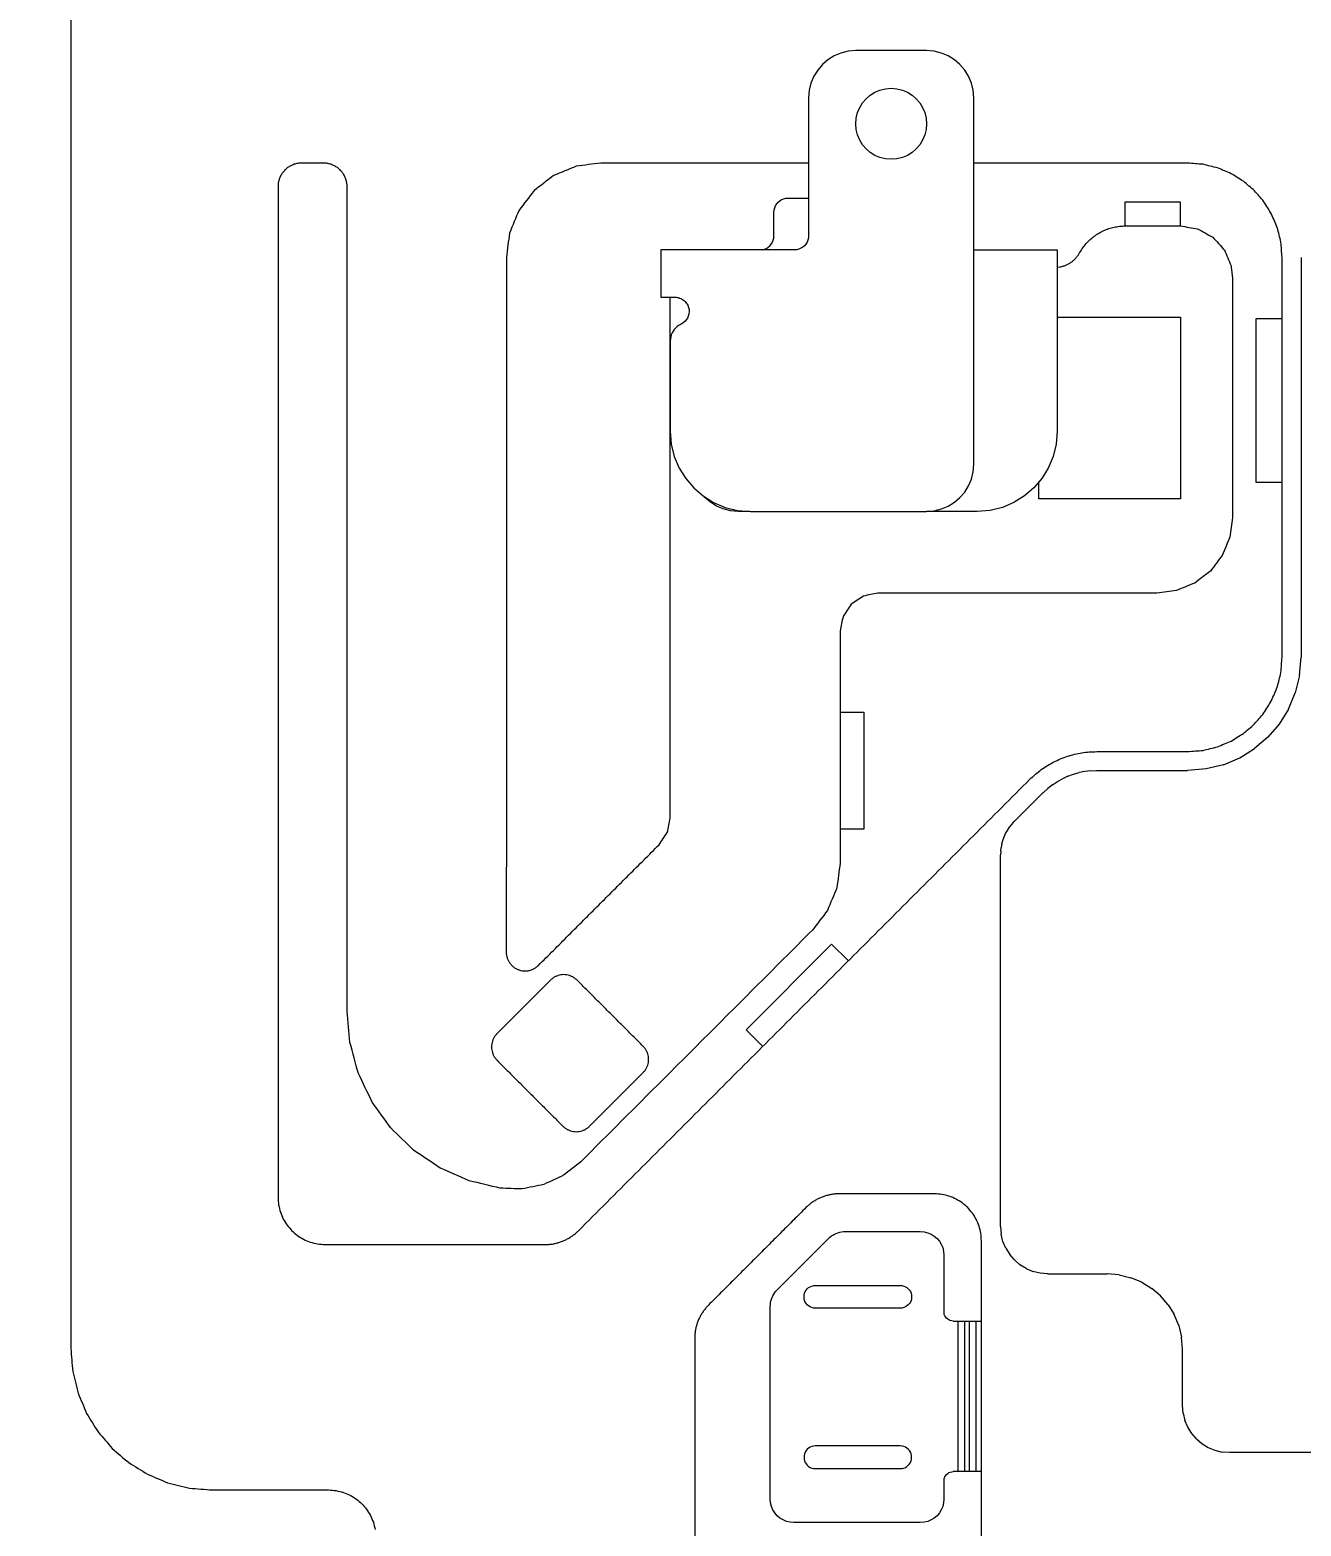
# Model space of a CAD drawing. Header units: millimetres. Extents: x 1863 to 2194, y 977 to 1295.
# Drawn here: x 1907.85 to 1921.31, y 1173.08 to 1188.93 of the extents above; entities that cross this region are included whole.
import ezdxf

# ---------------------------------------------------------------- set-up
doc = ezdxf.new("R2010")
doc.units = ezdxf.units.MM
doc.layers.add('2', color=7, linetype='Continuous', true_color=0xffffff)
doc.layers.add('BMLJ', color=4, linetype='Continuous')
doc.styles.get("Standard").update_dxf_attribs({"font": 'txt', "bigfont": 'gbcbig.shx'})
doc.dimstyles.new('ISO-25', dxfattribs={"dimtxt": 2.5, "dimasz": 2.5, "dimexe": 1.25, "dimexo": 0.625, "dimtad": 1, "dimtxsty": 'Standard', "dimcen": 2.5, "dimadec": 0, "dimazin": 0, "dimtfac": 1, "dimtmove": 0, "dimatfit": 3, "dimfxl": 1, "dimarcsym": 0})

# ---------------------------------------------------------------- blocks, each defined once
blk = doc.blocks.new('*D8')
at = {"layer": 'BMLJ', "color": 0, "lineweight": -2, "transparency": 16777216}
for p, q in [((2012.465, 1238.46), (1865.418, 1238.46)), ((1866.668, 1235.96), (1866.668, 1154.96)), ((2012.465, 1152.46), (1865.418, 1152.46))]:
    blk.add_line(p, q, dxfattribs=at)
at = {"layer": 'BMLJ', "color": 0, "transparency": 16777216}
for points in [[(1866.251, 1235.96), (1867.084, 1235.96), (1866.668, 1238.46)], [(1866.251, 1154.96), (1867.084, 1154.96), (1866.668, 1152.46)]]:
    blk.add_solid(points, dxfattribs=at)
at = {"layer": 'BMLJ', "color": 0, "transparency": 16777216, "insert": (1864.793, 1195.46), "char_height": 2.5, "attachment_point": 5, "rotation": 90}
blk.add_mtext('86', dxfattribs=at)

msp = doc.modelspace()

# ---------------------------------------------------------------- linework, layer by layer
at = {"layer": '2', "color": 35, "linetype": 'Continuous', "lineweight": 18}
for p, q in [((1916.365, 1188.652), (1916.299, 1188.611)), ((1916.437, 1188.682), (1916.365, 1188.652)), ((1916.514, 1188.701), (1916.437, 1188.682)), ((1916.595, 1188.708), (1916.514, 1188.701)), ((1917.345, 1188.708), (1916.595, 1188.708)), ((1917.426, 1188.701), (1917.345, 1188.708)), ((1917.503, 1188.682), (1917.426, 1188.701)), ((1917.574, 1188.652), (1917.503, 1188.682)), ((1917.64, 1188.611), (1917.574, 1188.652)), ((1916.191, 1188.503), (1916.15, 1188.437)), ((1916.241, 1188.561), (1916.191, 1188.503)), ((1916.299, 1188.611), (1916.241, 1188.561)), ((1917.698, 1188.561), (1917.64, 1188.611)), ((1917.748, 1188.503), (1917.698, 1188.561)), ((1917.789, 1188.437), (1917.748, 1188.503)), ((1916.12, 1188.365), (1916.101, 1188.288)), ((1916.15, 1188.437), (1916.12, 1188.365)), ((1917.819, 1188.365), (1917.789, 1188.437)), ((1917.838, 1188.288), (1917.819, 1188.365)), ((1916.101, 1188.288), (1916.094, 1188.207)), ((1916.094, 1188.207), (1916.094, 1186.748)), ((1916.667, 1188.155), (1916.705, 1188.198)), ((1916.705, 1188.198), (1916.748, 1188.236)), ((1916.748, 1188.236), (1916.797, 1188.267)), ((1916.797, 1188.267), (1916.851, 1188.29)), ((1916.851, 1188.29), (1916.909, 1188.304)), ((1916.909, 1188.304), (1916.969, 1188.309)), ((1916.969, 1188.309), (1917.03, 1188.304)), ((1917.03, 1188.304), (1917.088, 1188.29)), ((1917.088, 1188.29), (1917.142, 1188.267)), ((1917.142, 1188.267), (1917.191, 1188.236)), ((1917.191, 1188.236), (1917.235, 1188.198)), ((1917.235, 1188.198), (1917.272, 1188.155)), ((1917.845, 1188.207), (1917.838, 1188.288)), ((1917.845, 1184.329), (1917.845, 1188.207)), ((1916.6, 1187.994), (1916.614, 1188.052)), ((1916.614, 1188.052), (1916.637, 1188.105)), ((1916.637, 1188.105), (1916.667, 1188.155)), ((1917.272, 1188.155), (1917.303, 1188.105)), ((1917.303, 1188.105), (1917.326, 1188.052)), ((1917.326, 1188.052), (1917.34, 1187.994)), ((1916.595, 1187.934), (1916.6, 1187.994)), ((1916.6, 1187.873), (1916.595, 1187.934)), ((1916.614, 1187.815), (1916.6, 1187.873)), ((1917.34, 1187.873), (1917.326, 1187.815)), ((1917.34, 1187.994), (1917.345, 1187.934)), ((1917.345, 1187.934), (1917.34, 1187.873)), ((1916.637, 1187.761), (1916.614, 1187.815)), ((1916.667, 1187.712), (1916.637, 1187.761)), ((1916.705, 1187.668), (1916.667, 1187.712)), ((1917.272, 1187.712), (1917.235, 1187.668)), ((1917.303, 1187.761), (1917.272, 1187.712)), ((1917.326, 1187.815), (1917.303, 1187.761)), ((1916.748, 1187.63), (1916.705, 1187.668)), ((1916.797, 1187.599), (1916.748, 1187.63)), ((1916.851, 1187.576), (1916.797, 1187.599)), ((1916.909, 1187.562), (1916.851, 1187.576)), ((1916.969, 1187.557), (1916.909, 1187.562)), ((1917.03, 1187.562), (1916.969, 1187.557)), ((1917.088, 1187.576), (1917.03, 1187.562)), ((1917.142, 1187.599), (1917.088, 1187.576)), ((1917.191, 1187.63), (1917.142, 1187.599)), ((1917.235, 1187.668), (1917.191, 1187.63)), ((1915.736, 1187.044), (1915.745, 1187.066)), ((1915.745, 1187.066), (1915.757, 1187.085)), ((1915.757, 1187.085), (1915.772, 1187.103)), ((1915.772, 1187.103), (1915.79, 1187.118)), ((1915.79, 1187.118), (1915.809, 1187.13)), ((1915.809, 1187.13), (1915.831, 1187.139)), ((1915.831, 1187.139), (1915.854, 1187.145)), ((1915.854, 1187.145), (1915.879, 1187.147)), ((1915.879, 1187.147), (1916.094, 1187.147)), ((1919.444, 1187.102), (1919.444, 1186.851)), ((1920.035, 1187.102), (1919.444, 1187.102)), ((1920.035, 1186.852), (1920.035, 1187.102)), ((1915.728, 1186.997), (1915.73, 1187.021)), ((1915.728, 1186.747), (1915.728, 1186.997)), ((1915.73, 1187.021), (1915.736, 1187.044)), ((1915.726, 1186.722), (1915.728, 1186.747)), ((1916.094, 1186.748), (1916.092, 1186.724)), ((1915.944, 1186.598), (1914.529, 1186.597)), ((1914.529, 1186.597), (1914.529, 1186.097)), ((1915.603, 1186.598), (1915.626, 1186.604)), ((1915.626, 1186.604), (1915.647, 1186.613)), ((1915.647, 1186.613), (1915.667, 1186.625)), ((1915.667, 1186.625), (1915.684, 1186.64)), ((1915.684, 1186.64), (1915.699, 1186.658)), ((1915.699, 1186.658), (1915.712, 1186.678)), ((1915.712, 1186.678), (1915.721, 1186.699)), ((1915.721, 1186.699), (1915.726, 1186.722)), ((1915.969, 1186.6), (1915.944, 1186.598)), ((1915.992, 1186.606), (1915.969, 1186.6)), ((1916.013, 1186.615), (1915.992, 1186.606)), ((1916.033, 1186.627), (1916.013, 1186.615)), ((1916.051, 1186.642), (1916.033, 1186.627)), ((1916.065, 1186.659), (1916.051, 1186.642)), ((1916.078, 1186.679), (1916.065, 1186.659)), ((1916.087, 1186.701), (1916.078, 1186.679)), ((1916.092, 1186.724), (1916.087, 1186.701)), ((1917.845, 1186.597), (1918.729, 1186.597)), ((1918.729, 1186.597), (1918.729, 1184.677)), ((1921.312, 1186.518), (1921.312, 1182.283)), ((1914.529, 1186.097), (1914.679, 1186.097)), ((1914.628, 1186.096), (1914.628, 1186.097)), ((1914.679, 1186.097), (1914.691, 1186.096)), ((1914.691, 1186.096), (1914.704, 1186.094)), ((1914.704, 1186.094), (1914.717, 1186.092)), ((1914.717, 1186.092), (1914.728, 1186.088)), ((1914.728, 1186.088), (1914.74, 1186.084)), ((1914.74, 1186.084), (1914.75, 1186.078)), ((1914.75, 1186.078), (1914.76, 1186.072)), ((1914.76, 1186.072), (1914.77, 1186.065)), ((1914.77, 1186.065), (1914.779, 1186.058)), ((1914.779, 1186.058), (1914.788, 1186.05)), ((1914.788, 1186.05), (1914.795, 1186.041)), ((1914.795, 1186.041), (1914.802, 1186.031)), ((1914.802, 1186.031), (1914.808, 1186.021)), ((1914.808, 1186.021), (1914.814, 1186.011)), ((1914.814, 1186.011), (1914.823, 1185.988)), ((1914.823, 1185.988), (1914.828, 1185.965)), ((1914.828, 1185.965), (1914.829, 1185.941)), ((1914.704, 1185.787), (1914.687, 1185.772)), ((1914.723, 1185.8), (1914.704, 1185.787)), ((1914.743, 1185.811), (1914.723, 1185.8)), ((1914.764, 1185.823), (1914.743, 1185.811)), ((1914.783, 1185.838), (1914.764, 1185.823)), ((1914.798, 1185.856), (1914.783, 1185.838)), ((1914.811, 1185.875), (1914.798, 1185.856)), ((1914.82, 1185.896), (1914.811, 1185.875)), ((1914.826, 1185.919), (1914.82, 1185.896)), ((1914.829, 1185.941), (1914.826, 1185.919)), ((1920.835, 1185.872), (1921.111, 1185.872)), ((1920.835, 1184.132), (1920.835, 1185.872)), ((1914.63, 1185.654), (1914.629, 1185.631)), ((1914.629, 1185.631), (1914.629, 1184.677)), ((1914.634, 1185.676), (1914.63, 1185.654)), ((1914.64, 1185.697), (1914.634, 1185.676)), ((1914.649, 1185.718), (1914.64, 1185.697)), ((1914.66, 1185.737), (1914.649, 1185.718)), ((1914.672, 1185.756), (1914.66, 1185.737)), ((1914.687, 1185.772), (1914.672, 1185.756)), ((1914.629, 1184.677), (1914.64, 1184.539)), ((1918.729, 1184.677), (1918.718, 1184.539)), ((1914.64, 1184.539), (1914.672, 1184.408)), ((1918.718, 1184.539), (1918.685, 1184.408)), ((1914.672, 1184.408), (1914.723, 1184.286)), ((1918.685, 1184.408), (1918.634, 1184.286)), ((1914.723, 1184.286), (1914.793, 1184.175)), ((1917.819, 1184.17), (1917.838, 1184.247)), ((1917.838, 1184.247), (1917.845, 1184.329)), ((1918.634, 1184.286), (1918.565, 1184.175)), ((1914.793, 1184.175), (1914.878, 1184.076)), ((1914.878, 1184.076), (1914.977, 1183.991)), ((1917.748, 1184.033), (1917.789, 1184.098)), ((1917.789, 1184.098), (1917.819, 1184.17)), ((1918.48, 1184.076), (1918.381, 1183.991)), ((1918.565, 1184.175), (1918.48, 1184.076)), ((1921.111, 1184.132), (1920.835, 1184.132)), ((1914.977, 1183.991), (1915.088, 1183.922)), ((1914.996, 1183.974), (1914.987, 1183.985)), ((1915.054, 1183.924), (1914.996, 1183.974)), ((1915.119, 1183.883), (1915.054, 1183.924)), ((1915.088, 1183.922), (1915.21, 1183.87)), ((1917.574, 1183.883), (1917.64, 1183.924)), ((1917.64, 1183.924), (1917.698, 1183.974)), ((1917.698, 1183.974), (1917.748, 1184.033)), ((1918.27, 1183.922), (1918.148, 1183.87)), ((1918.381, 1183.991), (1918.27, 1183.922)), ((1915.191, 1183.853), (1915.119, 1183.883)), ((1915.268, 1183.834), (1915.191, 1183.853)), ((1915.21, 1183.87), (1915.341, 1183.838)), ((1915.35, 1183.828), (1915.268, 1183.834)), ((1915.341, 1183.838), (1915.479, 1183.827)), ((1915.473, 1183.828), (1915.35, 1183.828)), ((1915.479, 1183.828), (1917.345, 1183.828)), ((1917.345, 1183.828), (1917.426, 1183.834)), ((1917.879, 1183.827), (1917.345, 1183.827)), ((1917.426, 1183.834), (1917.503, 1183.853)), ((1917.503, 1183.853), (1917.574, 1183.883)), ((1918.017, 1183.838), (1917.879, 1183.827)), ((1918.148, 1183.87), (1918.017, 1183.838)), ((1921.296, 1182.089), (1921.312, 1182.283)), ((1921.296, 1182.089), (1921.25, 1181.904)), ((1921.178, 1181.732), (1921.25, 1181.904)), ((1916.428, 1181.701), (1916.679, 1181.701)), ((1916.679, 1181.701), (1916.679, 1180.461)), ((1921.178, 1181.732), (1921.08, 1181.574)), ((1921.08, 1181.574), (1920.96, 1181.435)), ((1920.96, 1181.435), (1920.82, 1181.315)), ((1920.49, 1181.144), (1920.662, 1181.217)), ((1920.662, 1181.217), (1920.82, 1181.315)), ((1918.841, 1181.022), (1918.9, 1181.044)), ((1918.9, 1181.044), (1918.96, 1181.061)), ((1919.022, 1181.073), (1918.96, 1181.061)), ((1919.084, 1181.081), (1919.022, 1181.073)), ((1919.084, 1181.081), (1919.146, 1181.083)), ((1919.146, 1181.083), (1920.11, 1181.083)), ((1920.305, 1181.099), (1920.11, 1181.083)), ((1920.49, 1181.144), (1920.305, 1181.099)), ((1918.628, 1180.892), (1918.581, 1180.848)), ((1918.678, 1180.931), (1918.628, 1180.892)), ((1918.678, 1180.931), (1918.73, 1180.966)), ((1918.73, 1180.966), (1918.784, 1180.996)), ((1918.841, 1181.022), (1918.784, 1180.996)), ((1918.273, 1180.542), (1918.58, 1180.85)), ((1916.679, 1180.461), (1916.428, 1180.461)), ((1918.166, 1180.379), (1918.182, 1180.415)), ((1918.182, 1180.415), (1918.201, 1180.449)), ((1918.201, 1180.449), (1918.223, 1180.481)), ((1918.223, 1180.481), (1918.248, 1180.512)), ((1918.248, 1180.512), (1918.274, 1180.541)), ((1918.13, 1180.228), (1918.135, 1180.267)), ((1918.142, 1180.305), (1918.135, 1180.267)), ((1918.142, 1180.305), (1918.153, 1180.343)), ((1918.153, 1180.343), (1918.166, 1180.379)), ((1918.13, 1180.228), (1918.129, 1180.188)), ((1918.129, 1176.252), (1918.129, 1180.188)), ((1916.339, 1179.242), (1915.433, 1178.337)), ((1916.516, 1179.067), (1916.339, 1179.242)), ((1915.433, 1178.337), (1915.609, 1178.16)), ((1915.762, 1175.582), (1916.306, 1176.126)), ((1916.306, 1176.126), (1916.321, 1176.139)), ((1916.321, 1176.139), (1916.336, 1176.152)), ((1916.336, 1176.152), (1916.353, 1176.162)), ((1916.353, 1176.162), (1916.37, 1176.172)), ((1916.37, 1176.172), (1916.388, 1176.18)), ((1916.388, 1176.18), (1916.406, 1176.187)), ((1916.406, 1176.187), (1916.425, 1176.192)), ((1916.425, 1176.192), (1916.444, 1176.196)), ((1916.444, 1176.196), (1916.464, 1176.198)), ((1916.464, 1176.198), (1916.484, 1176.199)), ((1916.484, 1176.199), (1917.277, 1176.199)), ((1917.277, 1176.199), (1917.318, 1176.196)), ((1917.318, 1176.196), (1917.357, 1176.186)), ((1917.357, 1176.186), (1917.393, 1176.171)), ((1917.393, 1176.171), (1917.425, 1176.151)), ((1917.425, 1176.151), (1917.455, 1176.126)), ((1917.455, 1176.126), (1917.48, 1176.097)), ((1918.129, 1176.252), (1918.135, 1176.171)), ((1918.154, 1176.094), (1918.135, 1176.171)), ((1917.48, 1176.097), (1917.5, 1176.064)), ((1917.5, 1176.064), (1917.515, 1176.029)), ((1917.515, 1176.029), (1917.525, 1175.99)), ((1917.525, 1175.99), (1917.528, 1175.95)), ((1918.184, 1176.022), (1918.154, 1176.094)), ((1918.184, 1176.022), (1918.225, 1175.956)), ((1917.528, 1175.95), (1917.528, 1175.32)), ((1918.275, 1175.898), (1918.225, 1175.956)), ((1918.275, 1175.898), (1918.333, 1175.848)), ((1918.398, 1175.807), (1918.333, 1175.848)), ((1918.398, 1175.807), (1918.47, 1175.777)), ((1918.546, 1175.758), (1918.47, 1175.777)), ((1918.627, 1175.751), (1918.546, 1175.758)), ((1918.627, 1175.751), (1919.256, 1175.751)), ((1919.386, 1175.741), (1919.256, 1175.751)), ((1919.386, 1175.741), (1919.509, 1175.71)), ((1919.624, 1175.662), (1919.509, 1175.71)), ((1919.624, 1175.662), (1919.729, 1175.597)), ((1915.701, 1175.482), (1915.708, 1175.5)), ((1915.708, 1175.5), (1915.716, 1175.518)), ((1915.716, 1175.518), (1915.726, 1175.535)), ((1915.726, 1175.535), (1915.736, 1175.552)), ((1915.736, 1175.552), (1915.748, 1175.567)), ((1915.748, 1175.567), (1915.762, 1175.582)), ((1916.047, 1175.508), (1916.048, 1175.527)), ((1916.048, 1175.488), (1916.047, 1175.508)), ((1916.048, 1175.527), (1916.053, 1175.546)), ((1916.053, 1175.47), (1916.048, 1175.488)), ((1916.053, 1175.546), (1916.06, 1175.563)), ((1916.06, 1175.563), (1916.069, 1175.579)), ((1916.069, 1175.579), (1916.081, 1175.593)), ((1916.081, 1175.593), (1916.095, 1175.605)), ((1916.095, 1175.605), (1916.111, 1175.615)), ((1916.111, 1175.615), (1916.128, 1175.622)), ((1916.128, 1175.622), (1916.146, 1175.626)), ((1916.146, 1175.626), (1916.166, 1175.628)), ((1916.166, 1175.628), (1917.066, 1175.628)), ((1917.066, 1175.628), (1917.086, 1175.626)), ((1917.086, 1175.626), (1917.104, 1175.622)), ((1917.104, 1175.622), (1917.121, 1175.615)), ((1917.121, 1175.615), (1917.137, 1175.605)), ((1917.137, 1175.605), (1917.151, 1175.593)), ((1917.151, 1175.593), (1917.163, 1175.579)), ((1917.163, 1175.579), (1917.173, 1175.563)), ((1917.173, 1175.563), (1917.18, 1175.546)), ((1917.18, 1175.546), (1917.185, 1175.527)), ((1917.185, 1175.488), (1917.18, 1175.47)), ((1917.185, 1175.527), (1917.186, 1175.508)), ((1917.186, 1175.508), (1917.185, 1175.488)), ((1919.822, 1175.517), (1919.729, 1175.597)), ((1919.902, 1175.424), (1919.822, 1175.517)), ((1915.689, 1175.405), (1915.69, 1175.424)), ((1915.689, 1173.366), (1915.689, 1175.405)), ((1915.69, 1175.424), (1915.692, 1175.444)), ((1915.692, 1175.444), (1915.696, 1175.463)), ((1915.696, 1175.463), (1915.701, 1175.482)), ((1916.06, 1175.452), (1916.053, 1175.47)), ((1916.069, 1175.437), (1916.06, 1175.452)), ((1916.081, 1175.423), (1916.069, 1175.437)), ((1916.095, 1175.411), (1916.081, 1175.423)), ((1916.111, 1175.401), (1916.095, 1175.411)), ((1916.128, 1175.394), (1916.111, 1175.401)), ((1916.146, 1175.389), (1916.128, 1175.394)), ((1916.166, 1175.387), (1916.146, 1175.389)), ((1917.066, 1175.388), (1916.166, 1175.388)), ((1917.086, 1175.389), (1917.066, 1175.387)), ((1917.104, 1175.394), (1917.086, 1175.389)), ((1917.121, 1175.401), (1917.104, 1175.394)), ((1917.137, 1175.411), (1917.121, 1175.401)), ((1917.151, 1175.423), (1917.137, 1175.411)), ((1917.163, 1175.437), (1917.151, 1175.423)), ((1917.173, 1175.452), (1917.163, 1175.437)), ((1917.18, 1175.47), (1917.173, 1175.452)), ((1919.902, 1175.424), (1919.967, 1175.319)), ((1917.539, 1175.306), (1917.532, 1175.322)), ((1917.547, 1175.293), (1917.539, 1175.306)), ((1917.557, 1175.281), (1917.547, 1175.293)), ((1917.568, 1175.271), (1917.557, 1175.281)), ((1917.581, 1175.263), (1917.568, 1175.271)), ((1917.595, 1175.257), (1917.581, 1175.263)), ((1917.611, 1175.253), (1917.595, 1175.257)), ((1917.627, 1175.251), (1917.611, 1175.253)), ((1917.627, 1175.251), (1917.926, 1175.251)), ((1917.679, 1173.656), (1917.679, 1175.251)), ((1917.746, 1175.251), (1917.746, 1173.656)), ((1917.799, 1173.656), (1917.799, 1175.251)), ((1917.866, 1175.251), (1917.866, 1173.656)), ((1920.015, 1175.205), (1919.967, 1175.319)), ((1920.015, 1175.205), (1920.046, 1175.082)), ((1920.056, 1174.952), (1920.046, 1175.082)), ((1920.054, 1174.356), (1920.054, 1174.951)), ((1920.063, 1174.275), (1920.056, 1174.356)), ((1920.063, 1174.275), (1920.082, 1174.198)), ((1920.112, 1174.126), (1920.082, 1174.198)), ((1920.153, 1174.061), (1920.112, 1174.126)), ((1920.203, 1174.003), (1920.153, 1174.061)), ((1916.095, 1173.905), (1916.081, 1173.893)), ((1916.111, 1173.914), (1916.095, 1173.905)), ((1916.128, 1173.922), (1916.111, 1173.914)), ((1916.146, 1173.926), (1916.128, 1173.922)), ((1916.166, 1173.928), (1916.146, 1173.926)), ((1917.066, 1173.928), (1916.166, 1173.928)), ((1917.086, 1173.926), (1917.066, 1173.928)), ((1917.104, 1173.922), (1917.086, 1173.926)), ((1917.121, 1173.914), (1917.104, 1173.922)), ((1917.137, 1173.905), (1917.121, 1173.914)), ((1917.151, 1173.893), (1917.137, 1173.905)), ((1920.203, 1174.003), (1920.261, 1173.953)), ((1920.261, 1173.953), (1920.326, 1173.912)), ((1920.326, 1173.912), (1920.398, 1173.882)), ((1916.048, 1173.827), (1916.047, 1173.808)), ((1916.047, 1173.808), (1916.048, 1173.788)), ((1916.053, 1173.846), (1916.048, 1173.827)), ((1916.048, 1173.788), (1916.053, 1173.77)), ((1916.06, 1173.863), (1916.053, 1173.846)), ((1916.053, 1173.77), (1916.06, 1173.752)), ((1916.069, 1173.879), (1916.06, 1173.863)), ((1916.06, 1173.752), (1916.069, 1173.737)), ((1916.081, 1173.893), (1916.069, 1173.879)), ((1917.163, 1173.879), (1917.151, 1173.893)), ((1917.173, 1173.863), (1917.163, 1173.879)), ((1917.163, 1173.737), (1917.173, 1173.752)), ((1917.18, 1173.846), (1917.173, 1173.863)), ((1917.173, 1173.752), (1917.18, 1173.77)), ((1917.185, 1173.827), (1917.18, 1173.846)), ((1917.18, 1173.77), (1917.185, 1173.788)), ((1917.186, 1173.808), (1917.185, 1173.827)), ((1917.185, 1173.788), (1917.186, 1173.808)), ((1920.398, 1173.882), (1920.475, 1173.863)), ((1920.556, 1173.857), (1920.475, 1173.863)), ((1924.795, 1173.857), (1920.556, 1173.857)), ((1916.069, 1173.737), (1916.081, 1173.723)), ((1916.081, 1173.723), (1916.095, 1173.711)), ((1916.095, 1173.711), (1916.111, 1173.701)), ((1916.111, 1173.701), (1916.128, 1173.694)), ((1916.128, 1173.694), (1916.146, 1173.689)), ((1916.146, 1173.689), (1916.166, 1173.688)), ((1916.166, 1173.688), (1917.066, 1173.688)), ((1917.066, 1173.688), (1917.086, 1173.689)), ((1917.086, 1173.689), (1917.104, 1173.694)), ((1917.104, 1173.694), (1917.121, 1173.701)), ((1917.121, 1173.701), (1917.137, 1173.711)), ((1917.137, 1173.711), (1917.151, 1173.723)), ((1917.151, 1173.723), (1917.163, 1173.737)), ((1917.528, 1173.587), (1917.528, 1173.366)), ((1917.533, 1173.587), (1917.539, 1173.602)), ((1917.539, 1173.602), (1917.547, 1173.615)), ((1917.547, 1173.615), (1917.557, 1173.627)), ((1917.557, 1173.627), (1917.568, 1173.637)), ((1917.568, 1173.637), (1917.581, 1173.645)), ((1917.581, 1173.645), (1917.595, 1173.651)), ((1917.595, 1173.651), (1917.611, 1173.655)), ((1917.611, 1173.655), (1917.627, 1173.656)), ((1917.926, 1173.656), (1917.627, 1173.656)), ((1915.692, 1173.325), (1915.689, 1173.366)), ((1915.702, 1173.287), (1915.692, 1173.325)), ((1915.717, 1173.251), (1915.702, 1173.287)), ((1917.515, 1173.287), (1917.5, 1173.251)), ((1917.525, 1173.325), (1917.515, 1173.287)), ((1917.528, 1173.366), (1917.525, 1173.325)), ((1915.737, 1173.218), (1915.717, 1173.251)), ((1915.762, 1173.189), (1915.737, 1173.218)), ((1915.791, 1173.164), (1915.762, 1173.189)), ((1915.824, 1173.144), (1915.791, 1173.164)), ((1915.86, 1173.129), (1915.824, 1173.144)), ((1915.898, 1173.119), (1915.86, 1173.129)), ((1915.938, 1173.116), (1915.898, 1173.119)), ((1917.277, 1173.116), (1915.938, 1173.116)), ((1917.318, 1173.119), (1917.277, 1173.116)), ((1917.357, 1173.129), (1917.318, 1173.119)), ((1917.393, 1173.144), (1917.357, 1173.129)), ((1917.425, 1173.164), (1917.393, 1173.144)), ((1917.455, 1173.189), (1917.425, 1173.164)), ((1917.48, 1173.218), (1917.455, 1173.189)), ((1917.5, 1173.251), (1917.48, 1173.218))]:
    msp.add_line(p, q, dxfattribs=at)
for points, degree in [([(1908.279, 1191.354), (1908.279, 1174.961)], 1), ([(1910.502, 1187.382), (1910.497, 1187.37), (1910.492, 1187.358), (1910.487, 1187.346)], 3), ([(1910.522, 1187.415), (1910.515, 1187.404), (1910.509, 1187.393), (1910.502, 1187.382)], 3), ([(1910.547, 1187.444), (1910.539, 1187.434), (1910.531, 1187.425), (1910.522, 1187.415)], 3), ([(1910.576, 1187.469), (1910.567, 1187.461), (1910.557, 1187.452), (1910.547, 1187.444)], 3), ([(1910.609, 1187.489), (1910.598, 1187.482), (1910.587, 1187.476), (1910.576, 1187.469)], 3), ([(1910.645, 1187.504), (1910.633, 1187.499), (1910.621, 1187.494), (1910.609, 1187.489)], 3), ([(1910.683, 1187.514), (1910.67, 1187.511), (1910.658, 1187.507), (1910.645, 1187.504)], 3), ([(1910.724, 1187.517), (1910.71, 1187.516), (1910.697, 1187.515), (1910.683, 1187.514)], 3), ([(1910.956, 1187.517), (1910.724, 1187.517)], 1), ([(1910.997, 1187.514), (1910.983, 1187.515), (1910.97, 1187.516), (1910.956, 1187.517)], 3), ([(1911.035, 1187.504), (1911.022, 1187.507), (1911.01, 1187.511), (1910.997, 1187.514)], 3), ([(1911.071, 1187.489), (1911.059, 1187.494), (1911.047, 1187.499), (1911.035, 1187.504)], 3), ([(1911.104, 1187.469), (1911.093, 1187.476), (1911.082, 1187.482), (1911.071, 1187.489)], 3), ([(1911.133, 1187.444), (1911.123, 1187.452), (1911.114, 1187.461), (1911.104, 1187.469)], 3), ([(1911.158, 1187.415), (1911.15, 1187.425), (1911.142, 1187.434), (1911.133, 1187.444)], 3), ([(1911.179, 1187.382), (1911.172, 1187.393), (1911.165, 1187.404), (1911.158, 1187.415)], 3), ([(1911.194, 1187.346), (1911.189, 1187.358), (1911.184, 1187.37), (1911.179, 1187.382)], 3), ([(1913.392, 1187.384), (1913.324, 1187.331), (1913.255, 1187.278), (1913.186, 1187.225)], 3), ([(1913.634, 1187.484), (1913.554, 1187.45), (1913.473, 1187.417), (1913.392, 1187.384)], 3), ([(1913.893, 1187.517), (1913.807, 1187.506), (1913.72, 1187.495), (1913.634, 1187.484)], 3), ([(1916.094, 1187.517), (1913.893, 1187.517)], 1), ([(1920.111, 1187.517), (1917.845, 1187.517)], 1), ([(1920.273, 1187.504), (1920.219, 1187.508), (1920.165, 1187.513), (1920.111, 1187.517)], 3), ([(1920.427, 1187.466), (1920.376, 1187.479), (1920.324, 1187.491), (1920.273, 1187.504)], 3), ([(1920.571, 1187.405), (1920.523, 1187.426), (1920.475, 1187.446), (1920.427, 1187.466)], 3), ([(1920.702, 1187.324), (1920.658, 1187.351), (1920.614, 1187.378), (1920.571, 1187.405)], 3), ([(1910.477, 1187.308), (1910.476, 1187.294), (1910.475, 1187.281), (1910.474, 1187.267)], 3), ([(1910.474, 1187.267), (1910.474, 1176.561)], 1), ([(1910.487, 1187.346), (1910.483, 1187.333), (1910.48, 1187.321), (1910.477, 1187.308)], 3), ([(1911.203, 1187.308), (1911.2, 1187.321), (1911.197, 1187.333), (1911.194, 1187.346)], 3), ([(1911.207, 1187.267), (1911.206, 1187.281), (1911.204, 1187.294), (1911.203, 1187.308)], 3), ([(1911.207, 1178.537), (1911.207, 1187.267)], 1), ([(1913.186, 1187.225), (1913.133, 1187.155), (1913.08, 1187.086), (1913.027, 1187.017)], 3), ([(1920.818, 1187.224), (1920.779, 1187.258), (1920.74, 1187.291), (1920.702, 1187.324)], 3), ([(1920.918, 1187.108), (1920.885, 1187.147), (1920.851, 1187.186), (1920.818, 1187.224)], 3), ([(1920.999, 1186.977), (1920.972, 1187.021), (1920.945, 1187.064), (1920.918, 1187.108)], 3), ([(1913.027, 1187.017), (1912.993, 1186.937), (1912.96, 1186.857), (1912.926, 1186.776)], 3), ([(1921.06, 1186.834), (1921.04, 1186.881), (1921.019, 1186.929), (1920.999, 1186.977)], 3), ([(1912.926, 1186.776), (1912.915, 1186.69), (1912.904, 1186.604), (1912.894, 1186.518)], 3), ([(1919.076, 1186.706), (1919.091, 1186.719), (1919.106, 1186.731), (1919.121, 1186.743)], 3), ([(1919.121, 1186.743), (1919.137, 1186.754), (1919.153, 1186.765), (1919.169, 1186.775)], 3), ([(1919.169, 1186.775), (1919.186, 1186.784), (1919.203, 1186.793), (1919.221, 1186.802)], 3), ([(1919.221, 1186.802), (1919.239, 1186.809), (1919.257, 1186.816), (1919.275, 1186.823)], 3), ([(1919.275, 1186.823), (1919.294, 1186.829), (1919.312, 1186.834), (1919.331, 1186.839)], 3), ([(1919.331, 1186.839), (1919.351, 1186.842), (1919.37, 1186.845), (1919.39, 1186.848)], 3), ([(1919.39, 1186.848), (1919.409, 1186.849), (1919.429, 1186.851), (1919.449, 1186.852)], 3), ([(1919.449, 1186.852), (1920.035, 1186.852)], 1), ([(1920.035, 1186.852), (1920.095, 1186.841), (1920.156, 1186.831), (1920.216, 1186.821)], 3), ([(1920.216, 1186.821), (1920.269, 1186.792), (1920.323, 1186.762), (1920.376, 1186.733)], 3), ([(1921.098, 1186.68), (1921.085, 1186.731), (1921.073, 1186.782), (1921.06, 1186.834)], 3), ([(1918.966, 1186.567), (1918.977, 1186.584), (1918.987, 1186.601), (1918.998, 1186.618)], 3), ([(1918.998, 1186.618), (1919.01, 1186.633), (1919.023, 1186.649), (1919.035, 1186.664)], 3), ([(1919.035, 1186.664), (1919.048, 1186.678), (1919.062, 1186.692), (1919.076, 1186.706)], 3), ([(1920.376, 1186.733), (1920.417, 1186.688), (1920.458, 1186.642), (1920.499, 1186.597)], 3), ([(1920.499, 1186.597), (1920.523, 1186.54), (1920.546, 1186.484), (1920.57, 1186.427)], 3), ([(1921.111, 1186.518), (1921.106, 1186.572), (1921.102, 1186.626), (1921.098, 1186.68)], 3), ([(1912.894, 1186.518), (1912.894, 1180.787)], 1), ([(1918.768, 1186.419), (1918.778, 1186.422), (1918.789, 1186.425), (1918.799, 1186.428)], 3), ([(1918.799, 1186.428), (1918.809, 1186.431), (1918.818, 1186.435), (1918.828, 1186.439)], 3), ([(1918.828, 1186.439), (1918.838, 1186.444), (1918.847, 1186.449), (1918.856, 1186.454)], 3), ([(1918.856, 1186.454), (1918.865, 1186.46), (1918.874, 1186.465), (1918.883, 1186.471)], 3), ([(1918.883, 1186.471), (1918.891, 1186.478), (1918.899, 1186.485), (1918.907, 1186.491)], 3), ([(1918.907, 1186.491), (1918.915, 1186.499), (1918.922, 1186.507), (1918.929, 1186.514)], 3), ([(1918.929, 1186.514), (1918.936, 1186.523), (1918.943, 1186.531), (1918.949, 1186.54)], 3), ([(1918.949, 1186.54), (1918.955, 1186.549), (1918.961, 1186.558), (1918.966, 1186.567)], 3), ([(1920.57, 1186.427), (1920.585, 1186.302)], 1), ([(1921.111, 1182.283), (1921.111, 1186.518)], 1), ([(1918.729, 1186.413), (1918.731, 1186.414), (1918.734, 1186.414), (1918.736, 1186.414)], 3), ([(1918.736, 1186.414), (1918.747, 1186.416), (1918.758, 1186.417), (1918.768, 1186.419)], 3), ([(1920.585, 1186.302), (1920.585, 1183.762)], 1), ([(1914.628, 1180.58), (1914.628, 1186.096)], 1), ([(1918.729, 1185.884), (1920.035, 1185.884)], 1), ([(1920.035, 1185.884), (1920.035, 1183.962)], 1), ([(1918.535, 1183.962), (1918.535, 1184.14)], 1), ([(1920.035, 1183.962), (1918.535, 1183.962)], 1), ([(1920.585, 1183.762), (1920.576, 1183.693), (1920.566, 1183.624), (1920.557, 1183.554)], 3), ([(1920.557, 1183.554), (1920.53, 1183.49), (1920.504, 1183.426), (1920.477, 1183.362)], 3), ([(1920.477, 1183.362), (1920.435, 1183.306), (1920.393, 1183.251), (1920.351, 1183.196)], 3), ([(1920.351, 1183.196), (1920.295, 1183.154), (1920.24, 1183.111), (1920.185, 1183.069)], 3), ([(1916.829, 1182.962), (1916.778, 1182.952), (1916.727, 1182.941), (1916.675, 1182.931)], 3), ([(1919.785, 1182.962), (1916.829, 1182.962)], 1), ([(1919.991, 1182.99), (1919.923, 1182.98), (1919.854, 1182.971), (1919.785, 1182.962)], 3), ([(1920.185, 1183.069), (1920.12, 1183.043), (1920.056, 1183.016), (1919.991, 1182.99)], 3), ([(1916.546, 1182.845), (1916.517, 1182.802), (1916.488, 1182.758), (1916.46, 1182.715)], 3), ([(1916.675, 1182.931), (1916.632, 1182.902), (1916.589, 1182.873), (1916.546, 1182.845)], 3), ([(1916.46, 1182.715), (1916.449, 1182.664), (1916.439, 1182.613), (1916.428, 1182.562)], 3), ([(1916.428, 1182.562), (1916.428, 1180.101)], 1), ([(1921.098, 1182.121), (1921.102, 1182.175), (1921.106, 1182.229), (1921.111, 1182.283)], 3), ([(1921.06, 1181.967), (1921.073, 1182.018), (1921.085, 1182.069), (1921.098, 1182.121)], 3), ([(1920.999, 1181.823), (1921.019, 1181.871), (1921.04, 1181.919), (1921.06, 1181.967)], 3), ([(1920.818, 1181.576), (1920.851, 1181.615), (1920.885, 1181.653), (1920.918, 1181.692)], 3), ([(1920.918, 1181.692), (1920.945, 1181.736), (1920.972, 1181.78), (1920.999, 1181.823)], 3), ([(1920.702, 1181.476), (1920.74, 1181.509), (1920.779, 1181.542), (1920.818, 1181.576)], 3), ([(1920.427, 1181.334), (1920.475, 1181.354), (1920.523, 1181.374), (1920.571, 1181.395)], 3), ([(1920.571, 1181.395), (1920.614, 1181.422), (1920.658, 1181.449), (1920.702, 1181.476)], 3), ([(1918.693, 1181.174), (1918.716, 1181.185), (1918.74, 1181.196), (1918.764, 1181.207)], 3), ([(1918.764, 1181.207), (1918.788, 1181.216), (1918.813, 1181.225), (1918.837, 1181.234)], 3), ([(1918.837, 1181.234), (1918.862, 1181.241), (1918.887, 1181.248), (1918.912, 1181.255)], 3), ([(1918.912, 1181.255), (1918.938, 1181.26), (1918.964, 1181.265), (1918.989, 1181.27)], 3), ([(1918.989, 1181.27), (1919.015, 1181.274), (1919.041, 1181.277), (1919.067, 1181.28)], 3), ([(1919.067, 1181.28), (1919.094, 1181.281), (1919.12, 1181.282), (1919.147, 1181.283)], 3), ([(1919.147, 1181.283), (1920.111, 1181.283)], 1), ([(1920.111, 1181.283), (1920.165, 1181.287), (1920.219, 1181.292), (1920.273, 1181.296)], 3), ([(1920.273, 1181.296), (1920.324, 1181.309), (1920.376, 1181.321), (1920.427, 1181.334)], 3), ([(1918.439, 1180.99), (1918.459, 1181.008), (1918.478, 1181.026), (1918.497, 1181.044)], 3), ([(1918.497, 1181.044), (1918.518, 1181.06), (1918.539, 1181.076), (1918.559, 1181.092)], 3), ([(1918.559, 1181.092), (1918.581, 1181.107), (1918.603, 1181.121), (1918.625, 1181.136)], 3), ([(1918.625, 1181.136), (1918.647, 1181.149), (1918.67, 1181.161), (1918.693, 1181.174)], 3), ([(1913.657, 1176.208), (1918.439, 1180.99)], 1), ([(1912.894, 1180.787), (1912.891, 1179.159)], 1), ([(1914.598, 1180.426), (1914.608, 1180.478), (1914.618, 1180.529), (1914.628, 1180.58)], 3), ([(1914.511, 1180.297), (1914.54, 1180.34), (1914.569, 1180.383), (1914.598, 1180.426)], 3), ([(1913.232, 1179.018), (1914.511, 1180.297)], 1), ([(1916.428, 1180.101), (1916.417, 1180.014), (1916.406, 1179.928), (1916.394, 1179.841)], 3), ([(1916.394, 1179.841), (1916.361, 1179.761), (1916.328, 1179.681), (1916.294, 1179.6)], 3), ([(1916.294, 1179.6), (1916.242, 1179.531), (1916.189, 1179.462), (1916.136, 1179.393)], 3), ([(1916.136, 1179.393), (1913.682, 1176.939)], 1), ([(1912.891, 1179.159), (1912.892, 1179.149), (1912.893, 1179.138), (1912.894, 1179.127)], 3), ([(1912.894, 1179.127), (1912.897, 1179.117), (1912.899, 1179.107), (1912.902, 1179.096)], 3), ([(1912.902, 1179.096), (1912.906, 1179.087), (1912.91, 1179.077), (1912.914, 1179.068)], 3), ([(1912.914, 1179.068), (1912.919, 1179.059), (1912.925, 1179.05), (1912.93, 1179.041)], 3), ([(1912.93, 1179.041), (1912.937, 1179.034), (1912.943, 1179.026), (1912.95, 1179.018)], 3), ([(1912.95, 1179.018), (1912.958, 1179.011), (1912.965, 1179.005), (1912.973, 1178.998)], 3), ([(1912.973, 1178.998), (1912.982, 1178.993), (1912.991, 1178.987), (1913, 1178.982)], 3), ([(1913, 1178.982), (1913.009, 1178.978), (1913.019, 1178.974), (1913.028, 1178.97)], 3), ([(1913.154, 1178.97), (1913.159, 1178.971), (1913.163, 1178.973), (1913.168, 1178.975)], 3), ([(1913.168, 1178.975), (1913.173, 1178.977), (1913.178, 1178.979), (1913.182, 1178.982)], 3), ([(1913.182, 1178.982), (1913.187, 1178.984), (1913.191, 1178.987), (1913.196, 1178.989)], 3), ([(1913.196, 1178.989), (1913.2, 1178.992), (1913.204, 1178.995), (1913.209, 1178.998)], 3), ([(1913.209, 1178.998), (1913.213, 1179.001), (1913.217, 1179.004), (1913.221, 1179.008)], 3), ([(1913.221, 1179.008), (1913.225, 1179.011), (1913.229, 1179.015), (1913.232, 1179.018)], 3), ([(1913.359, 1178.862), (1912.794, 1178.297)], 1), ([(1913.028, 1178.97), (1913.039, 1178.967), (1913.049, 1178.965), (1913.059, 1178.962)], 3), ([(1913.059, 1178.962), (1913.07, 1178.961), (1913.081, 1178.96), (1913.092, 1178.96)], 3), ([(1913.092, 1178.96), (1913.097, 1178.96), (1913.103, 1178.96), (1913.108, 1178.96)], 3), ([(1913.108, 1178.96), (1913.113, 1178.961), (1913.118, 1178.961), (1913.123, 1178.962)], 3), ([(1913.123, 1178.962), (1913.128, 1178.963), (1913.134, 1178.964), (1913.139, 1178.965)], 3), ([(1913.139, 1178.965), (1913.144, 1178.967), (1913.149, 1178.968), (1913.154, 1178.97)], 3), ([(1913.384, 1178.883), (1913.376, 1178.876), (1913.368, 1178.869), (1913.359, 1178.862)], 3), ([(1913.411, 1178.9), (1913.402, 1178.894), (1913.393, 1178.889), (1913.384, 1178.883)], 3), ([(1913.44, 1178.911), (1913.431, 1178.907), (1913.421, 1178.903), (1913.411, 1178.9)], 3), ([(1913.47, 1178.918), (1913.46, 1178.916), (1913.45, 1178.914), (1913.44, 1178.911)], 3), ([(1913.501, 1178.921), (1913.491, 1178.92), (1913.48, 1178.919), (1913.47, 1178.918)], 3), ([(1913.531, 1178.918), (1913.521, 1178.919), (1913.511, 1178.92), (1913.501, 1178.921)], 3), ([(1913.561, 1178.911), (1913.551, 1178.914), (1913.541, 1178.916), (1913.531, 1178.918)], 3), ([(1913.59, 1178.9), (1913.581, 1178.903), (1913.571, 1178.907), (1913.561, 1178.911)], 3), ([(1913.617, 1178.883), (1913.608, 1178.889), (1913.599, 1178.894), (1913.59, 1178.9)], 3), ([(1913.642, 1178.862), (1913.634, 1178.869), (1913.626, 1178.876), (1913.617, 1178.883)], 3), ([(1914.34, 1178.164), (1913.642, 1178.862)], 1), ([(1911.236, 1178.201), (1911.226, 1178.313), (1911.216, 1178.425), (1911.207, 1178.537)], 3), ([(1911.325, 1177.875), (1911.296, 1177.983), (1911.266, 1178.092), (1911.236, 1178.201)], 3), ([(1912.738, 1178.186), (1912.737, 1178.175), (1912.736, 1178.165), (1912.735, 1178.155)], 3), ([(1912.745, 1178.216), (1912.742, 1178.206), (1912.74, 1178.196), (1912.738, 1178.186)], 3), ([(1912.756, 1178.245), (1912.753, 1178.235), (1912.749, 1178.225), (1912.745, 1178.216)], 3), ([(1912.773, 1178.272), (1912.768, 1178.263), (1912.762, 1178.254), (1912.756, 1178.245)], 3), ([(1912.794, 1178.297), (1912.787, 1178.289), (1912.78, 1178.28), (1912.773, 1178.272)], 3), ([(1912.735, 1178.155), (1912.736, 1178.145), (1912.737, 1178.134), (1912.738, 1178.124)], 3), ([(1912.738, 1178.124), (1912.74, 1178.114), (1912.742, 1178.104), (1912.745, 1178.094)], 3), ([(1912.745, 1178.094), (1912.749, 1178.084), (1912.753, 1178.075), (1912.756, 1178.065)], 3), ([(1912.756, 1178.065), (1912.762, 1178.056), (1912.768, 1178.047), (1912.773, 1178.038)], 3), ([(1912.773, 1178.038), (1912.78, 1178.029), (1912.787, 1178.021), (1912.794, 1178.013)], 3), ([(1914.362, 1178.139), (1914.354, 1178.147), (1914.347, 1178.156), (1914.34, 1178.164)], 3), ([(1914.378, 1178.112), (1914.373, 1178.121), (1914.367, 1178.13), (1914.362, 1178.139)], 3), ([(1914.39, 1178.083), (1914.386, 1178.093), (1914.382, 1178.102), (1914.378, 1178.112)], 3), ([(1914.397, 1178.053), (1914.395, 1178.063), (1914.392, 1178.073), (1914.39, 1178.083)], 3), ([(1914.399, 1178.022), (1914.399, 1178.032), (1914.398, 1178.043), (1914.397, 1178.053)], 3), ([(1914.397, 1177.991), (1914.398, 1178.002), (1914.399, 1178.012), (1914.399, 1178.022)], 3), ([(1911.471, 1177.57), (1911.422, 1177.672), (1911.374, 1177.773), (1911.325, 1177.875)], 3), ([(1912.794, 1178.013), (1913.492, 1177.315)], 1), ([(1913.775, 1177.315), (1914.34, 1177.881)], 1), ([(1914.34, 1177.881), (1914.347, 1177.889), (1914.354, 1177.897), (1914.362, 1177.906)], 3), ([(1914.362, 1177.906), (1914.367, 1177.915), (1914.373, 1177.924), (1914.378, 1177.933)], 3), ([(1914.378, 1177.933), (1914.382, 1177.942), (1914.386, 1177.952), (1914.39, 1177.961)], 3), ([(1914.39, 1177.961), (1914.392, 1177.971), (1914.395, 1177.981), (1914.397, 1177.991)], 3), ([(1911.669, 1177.296), (1911.603, 1177.387), (1911.537, 1177.479), (1911.471, 1177.57)], 3), ([(1911.911, 1177.061), (1911.83, 1177.139), (1911.749, 1177.217), (1911.669, 1177.296)], 3), ([(1913.492, 1177.315), (1913.5, 1177.308), (1913.509, 1177.301), (1913.517, 1177.294)], 3), ([(1913.517, 1177.294), (1913.526, 1177.288), (1913.535, 1177.283), (1913.544, 1177.278)], 3), ([(1913.544, 1177.278), (1913.553, 1177.274), (1913.563, 1177.27), (1913.573, 1177.266)], 3), ([(1913.573, 1177.266), (1913.583, 1177.264), (1913.593, 1177.261), (1913.603, 1177.259)], 3), ([(1913.603, 1177.259), (1913.613, 1177.258), (1913.623, 1177.257), (1913.633, 1177.257)], 3), ([(1913.633, 1177.257), (1913.643, 1177.257), (1913.654, 1177.258), (1913.664, 1177.259)], 3), ([(1913.664, 1177.259), (1913.674, 1177.261), (1913.684, 1177.264), (1913.694, 1177.266)], 3), ([(1913.694, 1177.266), (1913.704, 1177.27), (1913.713, 1177.274), (1913.723, 1177.278)], 3), ([(1913.723, 1177.278), (1913.732, 1177.283), (1913.741, 1177.288), (1913.75, 1177.294)], 3), ([(1913.75, 1177.294), (1913.759, 1177.301), (1913.767, 1177.308), (1913.775, 1177.315)], 3), ([(1912.191, 1176.872), (1912.098, 1176.935), (1912.004, 1176.998), (1911.911, 1177.061)], 3), ([(1913.682, 1176.939), (1913.622, 1176.892), (1913.561, 1176.844), (1913.5, 1176.796)], 3), ([(1912.5, 1176.737), (1912.397, 1176.782), (1912.294, 1176.827), (1912.191, 1176.872)], 3), ([(1913.5, 1176.796), (1913.43, 1176.763), (1913.359, 1176.73), (1913.289, 1176.698)], 3), ([(1912.829, 1176.658), (1912.72, 1176.684), (1912.61, 1176.71), (1912.5, 1176.737)], 3), ([(1913.062, 1176.651), (1912.984, 1176.653), (1912.907, 1176.655), (1912.829, 1176.658)], 3), ([(1913.289, 1176.698), (1913.213, 1176.682), (1913.137, 1176.666), (1913.062, 1176.651)], 3), ([(1916.381, 1176.598), (1916.368, 1176.596), (1916.355, 1176.594), (1916.342, 1176.593)], 3), ([(1916.421, 1176.599), (1916.408, 1176.599), (1916.395, 1176.598), (1916.381, 1176.598)], 3), ([(1917.428, 1176.599), (1916.421, 1176.599)], 1), ([(1917.509, 1176.593), (1917.482, 1176.595), (1917.455, 1176.597), (1917.428, 1176.599)], 3), ([(1910.474, 1176.561), (1910.476, 1176.534), (1910.478, 1176.507), (1910.48, 1176.48)], 3), ([(1910.48, 1176.48), (1910.487, 1176.455), (1910.493, 1176.429), (1910.499, 1176.403)], 3), ([(1916.067, 1176.453), (1915.034, 1175.419)], 1), ([(1916.096, 1176.48), (1916.086, 1176.471), (1916.077, 1176.462), (1916.067, 1176.453)], 3), ([(1916.127, 1176.504), (1916.117, 1176.496), (1916.106, 1176.488), (1916.096, 1176.48)], 3), ([(1916.16, 1176.526), (1916.149, 1176.519), (1916.138, 1176.511), (1916.127, 1176.504)], 3), ([(1916.194, 1176.545), (1916.182, 1176.539), (1916.171, 1176.532), (1916.16, 1176.526)], 3), ([(1916.229, 1176.561), (1916.217, 1176.556), (1916.206, 1176.55), (1916.194, 1176.545)], 3), ([(1916.266, 1176.575), (1916.254, 1176.57), (1916.241, 1176.566), (1916.229, 1176.561)], 3), ([(1916.304, 1176.585), (1916.291, 1176.582), (1916.278, 1176.578), (1916.266, 1176.575)], 3), ([(1916.342, 1176.593), (1916.329, 1176.59), (1916.316, 1176.588), (1916.304, 1176.585)], 3), ([(1917.585, 1176.574), (1917.56, 1176.58), (1917.534, 1176.586), (1917.509, 1176.593)], 3), ([(1917.657, 1176.543), (1917.633, 1176.553), (1917.609, 1176.564), (1917.585, 1176.574)], 3), ([(1917.722, 1176.503), (1917.701, 1176.516), (1917.679, 1176.53), (1917.657, 1176.543)], 3), ([(1917.781, 1176.453), (1917.761, 1176.469), (1917.742, 1176.486), (1917.722, 1176.503)], 3), ([(1917.83, 1176.395), (1917.814, 1176.414), (1917.797, 1176.433), (1917.781, 1176.453)], 3), ([(1910.499, 1176.403), (1910.51, 1176.38), (1910.52, 1176.356), (1910.53, 1176.332)], 3), ([(1910.53, 1176.332), (1910.543, 1176.31), (1910.557, 1176.288), (1910.571, 1176.266)], 3), ([(1917.871, 1176.329), (1917.857, 1176.351), (1917.844, 1176.373), (1917.83, 1176.395)], 3), ([(1917.901, 1176.257), (1917.891, 1176.281), (1917.881, 1176.305), (1917.871, 1176.329)], 3), ([(1910.571, 1176.266), (1910.587, 1176.247), (1910.604, 1176.227), (1910.621, 1176.208)], 3), ([(1910.621, 1176.208), (1910.64, 1176.191), (1910.659, 1176.174), (1910.679, 1176.158)], 3), ([(1910.679, 1176.158), (1910.701, 1176.144), (1910.723, 1176.131), (1910.744, 1176.117)], 3), ([(1913.53, 1176.116), (1913.542, 1176.122), (1913.553, 1176.128), (1913.564, 1176.135)], 3), ([(1913.564, 1176.135), (1913.575, 1176.142), (1913.586, 1176.149), (1913.597, 1176.157)], 3), ([(1913.597, 1176.157), (1913.607, 1176.165), (1913.618, 1176.173), (1913.628, 1176.181)], 3), ([(1913.628, 1176.181), (1913.637, 1176.19), (1913.647, 1176.199), (1913.657, 1176.208)], 3), ([(1917.92, 1176.181), (1917.914, 1176.206), (1917.907, 1176.232), (1917.901, 1176.257)], 3), ([(1917.926, 1176.1), (1917.924, 1176.127), (1917.922, 1176.154), (1917.92, 1176.181)], 3), ([(1910.744, 1176.117), (1910.768, 1176.107), (1910.792, 1176.097), (1910.816, 1176.087)], 3), ([(1910.816, 1176.087), (1910.842, 1176.08), (1910.867, 1176.074), (1910.893, 1176.068)], 3), ([(1910.893, 1176.068), (1910.92, 1176.066), (1910.947, 1176.063), (1910.974, 1176.061)], 3), ([(1910.974, 1176.061), (1913.304, 1176.061)], 1), ([(1913.304, 1176.061), (1913.317, 1176.062), (1913.331, 1176.062), (1913.344, 1176.063)], 3), ([(1913.344, 1176.063), (1913.357, 1176.064), (1913.37, 1176.066), (1913.383, 1176.067)], 3), ([(1913.383, 1176.067), (1913.396, 1176.07), (1913.408, 1176.073), (1913.421, 1176.075)], 3), ([(1913.421, 1176.075), (1913.434, 1176.079), (1913.446, 1176.082), (1913.459, 1176.086)], 3), ([(1913.459, 1176.086), (1913.471, 1176.09), (1913.483, 1176.095), (1913.495, 1176.099)], 3), ([(1913.495, 1176.099), (1913.507, 1176.105), (1913.519, 1176.11), (1913.53, 1176.116)], 3), ([(1917.926, 1171.39), (1917.926, 1176.1)], 1), ([(1914.96, 1175.326), (1914.954, 1175.315), (1914.948, 1175.304), (1914.941, 1175.292)], 3), ([(1914.982, 1175.359), (1914.975, 1175.348), (1914.968, 1175.337), (1914.96, 1175.326)], 3), ([(1915.007, 1175.39), (1914.999, 1175.38), (1914.99, 1175.369), (1914.982, 1175.359)], 3), ([(1915.034, 1175.419), (1915.025, 1175.409), (1915.016, 1175.4), (1915.007, 1175.39)], 3), ([(1914.901, 1175.183), (1914.899, 1175.17), (1914.896, 1175.157), (1914.894, 1175.144)], 3), ([(1914.912, 1175.22), (1914.908, 1175.208), (1914.905, 1175.195), (1914.901, 1175.183)], 3), ([(1914.925, 1175.257), (1914.921, 1175.245), (1914.916, 1175.232), (1914.912, 1175.22)], 3), ([(1914.941, 1175.292), (1914.936, 1175.281), (1914.931, 1175.269), (1914.925, 1175.257)], 3), ([(1914.889, 1175.105), (1914.889, 1175.092), (1914.888, 1175.079), (1914.888, 1175.066)], 3), ([(1914.888, 1175.066), (1914.888, 1171.39)], 1), ([(1914.894, 1175.144), (1914.892, 1175.131), (1914.891, 1175.118), (1914.889, 1175.105)], 3), ([(1908.279, 1174.961), (1908.286, 1174.88), (1908.292, 1174.799), (1908.299, 1174.718)], 3), ([(1908.299, 1174.718), (1908.318, 1174.641), (1908.337, 1174.564), (1908.356, 1174.487)], 3), ([(1908.356, 1174.487), (1908.386, 1174.416), (1908.416, 1174.344), (1908.447, 1174.272)], 3), ([(1908.447, 1174.272), (1908.487, 1174.207), (1908.528, 1174.141), (1908.569, 1174.076)], 3), ([(1908.569, 1174.076), (1908.619, 1174.017), (1908.669, 1173.959), (1908.718, 1173.901)], 3), ([(1908.718, 1173.901), (1908.777, 1173.851), (1908.835, 1173.801), (1908.893, 1173.751)], 3), ([(1908.893, 1173.751), (1908.959, 1173.71), (1909.024, 1173.67), (1909.09, 1173.629)], 3), ([(1909.09, 1173.629), (1909.162, 1173.599), (1909.233, 1173.569), (1909.305, 1173.538)], 3), ([(1909.305, 1173.538), (1909.382, 1173.519), (1909.459, 1173.5), (1909.536, 1173.481)], 3), ([(1909.536, 1173.481), (1909.617, 1173.475), (1909.698, 1173.468), (1909.779, 1173.462)], 3), ([(1909.779, 1173.462), (1911.009, 1173.462)], 1), ([(1911.009, 1173.462), (1911.036, 1173.46), (1911.063, 1173.457), (1911.09, 1173.455)], 3), ([(1911.09, 1173.455), (1911.116, 1173.449), (1911.141, 1173.443), (1911.167, 1173.436)], 3), ([(1911.167, 1173.436), (1911.191, 1173.426), (1911.215, 1173.416), (1911.239, 1173.406)], 3), ([(1911.239, 1173.406), (1911.261, 1173.392), (1911.283, 1173.379), (1911.305, 1173.365)], 3), ([(1911.305, 1173.365), (1911.324, 1173.348), (1911.343, 1173.332), (1911.363, 1173.315)], 3), ([(1911.363, 1173.315), (1911.379, 1173.296), (1911.396, 1173.276), (1911.413, 1173.257)], 3), ([(1911.413, 1173.257), (1911.426, 1173.235), (1911.44, 1173.213), (1911.453, 1173.191)], 3), ([(1911.453, 1173.191), (1911.464, 1173.167), (1911.474, 1173.143), (1911.484, 1173.119)], 3), ([(1911.484, 1173.119), (1911.49, 1173.094), (1911.496, 1173.068), (1911.503, 1173.043)], 3)]:
    msp.add_open_spline(points, degree=degree, dxfattribs=at)

# ---------------------------------------------------------------- dimensions: what is measured, and where the dimension line sits
at = {"layer": 'BMLJ'}
dim = msp.add_linear_dim(base=(1866.668, 1152.46), p1=(2013.09, 1238.46), p2=(2013.09, 1152.46), angle=90, dimstyle='ISO-25', dxfattribs=at)
dim.commit()
dim.dimension.update_dxf_attribs({"geometry": '*D8', "text_midpoint": (1864.793, 1195.46)})

doc.saveas('drawing.dxf')
